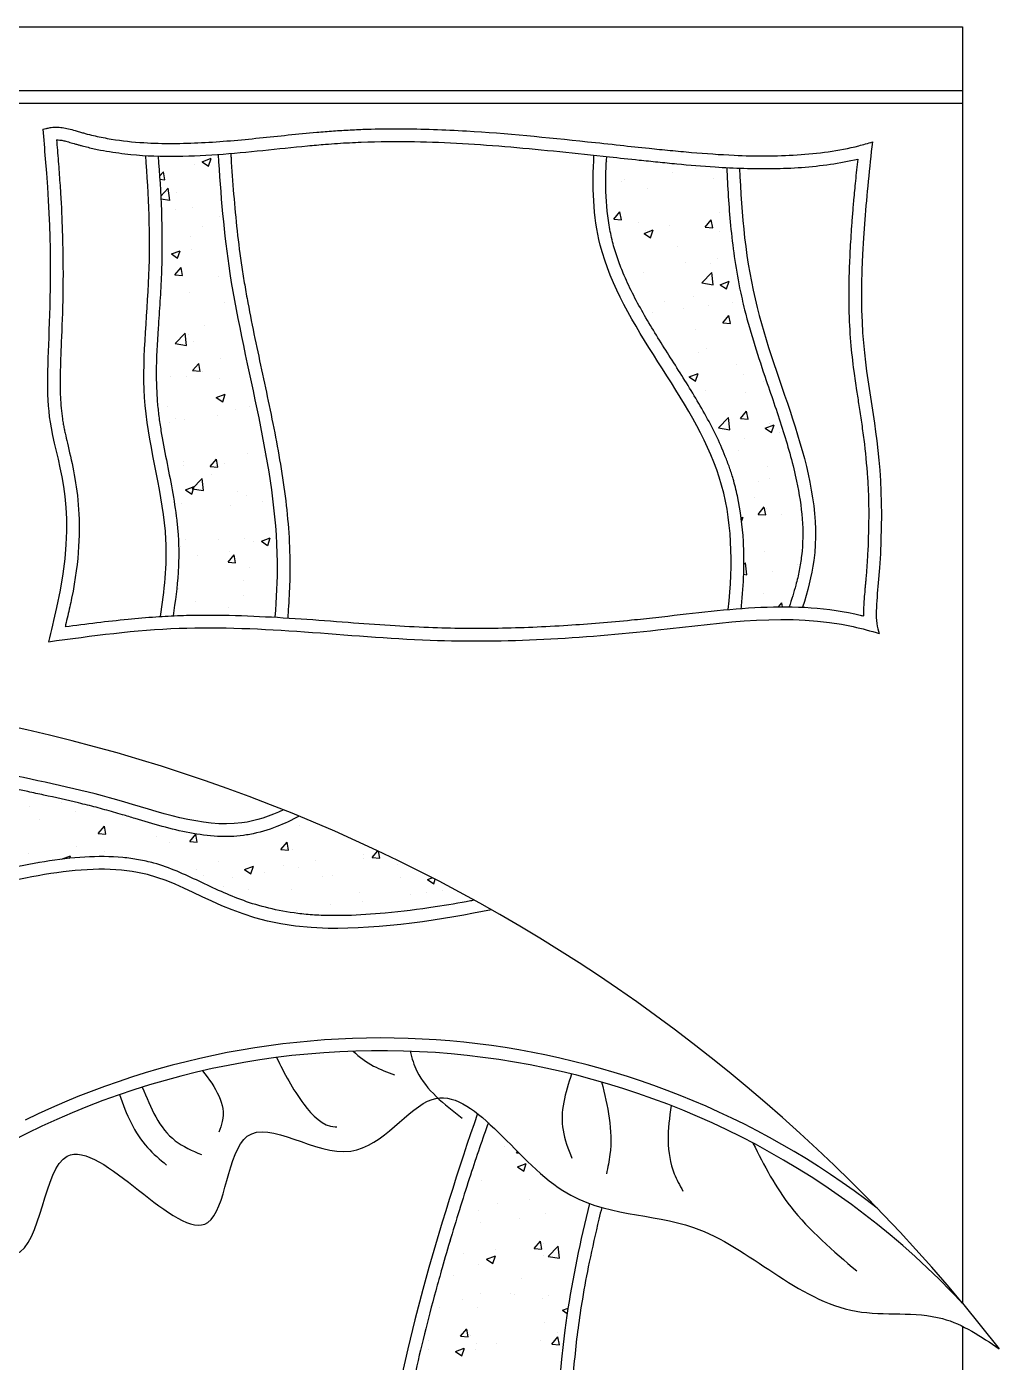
# Model space of a CAD drawing. Header units: inches. Extents: x 10.6 to 53.1, y 14.5 to 39.3.
# Drawn here: x 15.456 to 16.22, y 25.312 to 26.361 of the extents above; entities that cross this region are included whole.
import ezdxf

# ---------------------------------------------------------------- set-up
doc = ezdxf.new("R2010")
doc.units = ezdxf.units.IN
doc.header["$MEASUREMENT"] = 0
doc.layers.add('02', color=2, linetype='Continuous')

msp = doc.modelspace()

# ---------------------------------------------------------------- linework, layer by layer
at = {"layer": '02'}
for p, q in [((14.6914, 26.3608), (16.1914, 26.3608)), ((16.1914, 26.3608), (16.1914, 25.3583)), ((14.6914, 26.3108), (16.1914, 26.3108)), ((14.6914, 26.3008), (16.1914, 26.3008)), ((15.5942, 26.2548), (15.6012, 26.2575)), ((15.5992, 26.2514), (15.6012, 26.2574)), ((15.5607, 26.2433), (15.5637, 26.2469)), ((15.5648, 26.2406), (15.5637, 26.2469)), ((15.5879, 26.2523), (15.5879, 26.2523)), ((15.5942, 26.2548), (15.5992, 26.2514)), ((15.9128, 26.2552), (15.9128, 26.2552)), ((15.9662, 26.2529), (15.9662, 26.2529)), ((15.9817, 26.2495), (15.9817, 26.2495)), ((15.5608, 26.241), (15.5648, 26.2406)), ((15.9234, 26.2395), (15.9234, 26.2395)), ((15.9255, 26.2412), (15.9255, 26.2412)), ((15.9634, 26.2462), (15.9634, 26.2462)), ((15.9955, 26.2415), (15.9955, 26.2415)), ((15.5615, 26.2278), (15.5675, 26.2339)), ((15.5686, 26.2244), (15.5675, 26.2339)), ((15.5736, 26.2308), (15.5736, 26.2308)), ((15.9436, 26.234), (15.9436, 26.234)), ((15.5616, 26.2255), (15.5686, 26.2245)), ((15.5731, 26.2176), (15.5731, 26.2176)), ((15.5867, 26.219), (15.5867, 26.219)), ((15.9175, 26.2097), (15.9223, 26.2155)), ((15.9235, 26.2092), (15.9223, 26.2155)), ((15.6079, 26.2114), (15.6079, 26.2114)), ((15.9175, 26.2097), (15.9235, 26.2092)), ((15.937, 26.2067), (15.937, 26.2067)), ((15.9892, 26.2035), (15.994, 26.2092)), ((15.9952, 26.2029), (15.994, 26.2092)), ((15.9943, 26.2082), (15.9943, 26.2082)), ((16.0002, 26.215), (16.0002, 26.215)), ((15.5852, 26.1964), (15.5852, 26.1964)), ((15.5941, 26.2042), (15.5941, 26.2042)), ((15.9413, 26.1985), (15.9483, 26.2012)), ((15.9413, 26.1985), (15.9463, 26.1951)), ((15.9423, 26.2007), (15.9423, 26.2007)), ((15.9463, 26.1951), (15.9483, 26.2012)), ((15.9467, 26.2018), (15.9467, 26.2018)), ((15.9616, 26.2045), (15.9616, 26.2045)), ((15.9892, 26.2035), (15.9952, 26.2029)), ((16.0001, 26.1996), (16.0001, 26.1996)), ((15.5699, 26.1823), (15.5769, 26.1849)), ((15.5748, 26.1789), (15.5769, 26.1849)), ((15.5855, 26.1857), (15.5855, 26.1857)), ((15.9678, 26.1884), (15.9678, 26.1884)), ((15.5699, 26.1823), (15.5748, 26.1789)), ((15.5735, 26.1795), (15.5735, 26.1795)), ((15.9739, 26.1756), (15.9739, 26.1756)), ((15.9931, 26.1749), (15.9931, 26.1749)), ((15.9989, 26.1789), (15.9989, 26.1789)), ((15.5727, 26.1659), (15.5775, 26.1716)), ((15.5727, 26.1659), (15.5787, 26.1654)), ((15.5787, 26.1654), (15.5776, 26.1716)), ((15.6066, 26.1645), (15.6066, 26.1645)), ((15.9411, 26.1674), (15.9411, 26.1674)), ((15.9866, 26.1596), (15.9944, 26.1677)), ((15.9955, 26.1582), (15.9944, 26.1677)), ((15.5842, 26.1524), (15.5842, 26.1524)), ((15.9866, 26.1596), (15.9955, 26.1582)), ((16.001, 26.1582), (16.008, 26.1609)), ((16.001, 26.1582), (16.006, 26.1549)), ((16.006, 26.1549), (16.008, 26.1609)), ((16.0158, 26.1549), (16.0158, 26.1549)), ((15.6117, 26.1445), (15.6117, 26.1445)), ((15.9575, 26.1449), (15.9575, 26.1449)), ((15.9802, 26.1487), (15.9802, 26.1487)), ((16.0105, 26.1444), (16.0105, 26.1444)), ((15.9476, 26.1362), (15.9476, 26.1362)), ((15.9726, 26.1394), (15.9726, 26.1394)), ((15.9918, 26.1416), (15.9918, 26.1416)), ((16.0031, 26.1283), (16.0079, 26.134)), ((16.0091, 26.1277), (16.0079, 26.134)), ((15.5957, 26.1258), (15.5957, 26.1258)), ((15.6207, 26.1291), (15.6207, 26.1291)), ((15.9814, 26.1229), (15.9814, 26.1229)), ((16.0031, 26.1283), (16.0091, 26.1277)), ((15.5729, 26.1119), (15.5807, 26.12)), ((15.5729, 26.1119), (15.5818, 26.1105)), ((15.5819, 26.1105), (15.5807, 26.12)), ((15.583, 26.1192), (15.583, 26.1192)), ((15.5871, 26.1134), (15.5871, 26.1134)), ((15.6082, 26.1), (15.6082, 26.1)), ((15.9842, 26.105), (15.9842, 26.105)), ((15.9906, 26.1084), (15.9906, 26.1084)), ((15.5866, 26.0907), (15.5914, 26.0964)), ((15.5866, 26.0907), (15.5926, 26.0902)), ((15.5926, 26.0901), (15.5914, 26.0964)), ((15.5944, 26.0897), (15.5944, 26.0897)), ((16.0141, 26.0954), (16.0141, 26.0954)), ((15.5694, 26.0864), (15.5694, 26.0864)), ((15.5818, 26.0859), (15.5818, 26.0859)), ((15.6076, 26.0848), (15.6076, 26.0848)), ((15.9767, 26.0857), (15.9837, 26.0884)), ((15.9767, 26.0857), (15.9816, 26.0824)), ((15.9817, 26.0823), (15.9837, 26.0884)), ((15.9818, 26.0842), (15.9818, 26.0842)), ((16.0196, 26.0879), (16.0196, 26.0879)), ((16.0352, 26.0819), (16.0352, 26.0819)), ((15.6052, 26.0695), (15.6122, 26.0722)), ((15.6052, 26.0695), (15.6102, 26.0661)), ((15.6102, 26.0661), (15.6122, 26.0721)), ((15.9894, 26.0751), (15.9894, 26.0751)), ((16.021, 26.0739), (16.021, 26.0739)), ((15.5672, 26.0626), (15.5672, 26.0626)), ((15.6206, 26.0603), (15.6206, 26.0603)), ((15.6315, 26.0628), (15.6315, 26.0628)), ((16.017, 26.053), (16.0218, 26.0588)), ((16.023, 26.0525), (16.0218, 26.0588)), ((15.5681, 26.0502), (15.5681, 26.0502)), ((15.5732, 26.0528), (15.5732, 26.0528)), ((15.5806, 26.0526), (15.5806, 26.0526)), ((15.606, 26.0552), (15.606, 26.0552)), ((15.9998, 26.0457), (16.0076, 26.0538)), ((16.0087, 26.0443), (16.0076, 26.0538)), ((16.017, 26.053), (16.0229, 26.0525)), ((16.0364, 26.0454), (16.0434, 26.0481)), ((16.0395, 26.0488), (16.0395, 26.0488)), ((16.0413, 26.0421), (16.0434, 26.0481)), ((15.9998, 26.0457), (16.0087, 26.0443)), ((16.0198, 26.0377), (16.0198, 26.0377)), ((16.0364, 26.0454), (16.0413, 26.0421)), ((16.0476, 26.0423), (16.0476, 26.0423)), ((16.0155, 26.0282), (16.0155, 26.0282)), ((15.5794, 26.0193), (15.5794, 26.0193)), ((15.6005, 26.0155), (15.6053, 26.0212)), ((15.6065, 26.0149), (15.6053, 26.0212)), ((15.6114, 26.0178), (15.6114, 26.0178)), ((15.6299, 26.0257), (15.6299, 26.0257)), ((15.6429, 26.0241), (15.6429, 26.0241)), ((15.5797, 26.0158), (15.5797, 26.0158)), ((15.5862, 25.9979), (15.594, 26.006)), ((15.5951, 25.9965), (15.594, 26.006)), ((15.6005, 26.0155), (15.6065, 26.0149)), ((15.6011, 26.0092), (15.6011, 26.0092)), ((16.0383, 26.0155), (16.0383, 26.0155)), ((16.0395, 26.0063), (16.0395, 26.0063)), ((15.5809, 25.997), (15.5879, 25.9996)), ((15.5809, 25.997), (15.5859, 25.9936)), ((15.5859, 25.9936), (15.5879, 25.9996)), ((15.5862, 25.9979), (15.5951, 25.9965)), ((15.6222, 25.9958), (15.6222, 25.9958)), ((16.0313, 26.0033), (16.0313, 26.0033)), ((15.5782, 25.986), (15.5782, 25.986)), ((15.6165, 25.9846), (15.6165, 25.9846)), ((15.6287, 25.9924), (15.6287, 25.9924)), ((15.6416, 25.9879), (15.6416, 25.9879)), ((16.0281, 25.9912), (16.0281, 25.9912)), ((16.0176, 25.9751), (16.019, 25.9756)), ((16.0179, 25.9723), (16.019, 25.9756)), ((16.0308, 25.9778), (16.0357, 25.9836)), ((16.0308, 25.9778), (16.0368, 25.9773)), ((16.0368, 25.9773), (16.0357, 25.9835)), ((16.0371, 25.9822), (16.0371, 25.9822)), ((16.0492, 25.9778), (16.0492, 25.9778)), ((15.5812, 25.9584), (15.5812, 25.9584)), ((15.6073, 25.9582), (15.6073, 25.9582)), ((15.6275, 25.9591), (15.6275, 25.9591)), ((15.6346, 25.9561), (15.6346, 25.9561)), ((15.6406, 25.9567), (15.6476, 25.9594)), ((15.6406, 25.9567), (15.6455, 25.9533)), ((15.6456, 25.9533), (15.6476, 25.9594)), ((16.0193, 25.9613), (16.0193, 25.9613)), ((15.5769, 25.9527), (15.5769, 25.9527)), ((15.5902, 25.9452), (15.5902, 25.9452)), ((15.6144, 25.9402), (15.6192, 25.946)), ((15.6153, 25.9485), (15.6153, 25.9485)), ((15.6203, 25.9397), (15.6192, 25.946)), ((16.0359, 25.949), (16.0359, 25.949)), ((15.6144, 25.9402), (15.6203, 25.9397)), ((15.6312, 25.9362), (15.6312, 25.9362)), ((16.0197, 25.9385), (16.0209, 25.9398)), ((16.022, 25.9303), (16.0209, 25.9398)), ((16.0419, 25.9327), (16.0419, 25.9327)), ((16.0616, 25.9381), (16.0616, 25.9381)), ((15.6262, 25.9258), (15.6262, 25.9258)), ((16.0195, 25.9307), (16.022, 25.9303)), ((15.5757, 25.9194), (15.5757, 25.9194)), ((15.6268, 25.914), (15.6268, 25.914)), ((16.0347, 25.9157), (16.0347, 25.9157)), ((15.589, 25.909), (15.589, 25.909)), ((15.6151, 25.905), (15.6151, 25.905)), ((16.0469, 25.9052), (16.0495, 25.9083)), ((16.0501, 25.9052), (16.0495, 25.9083)), ((15.4587, 25.748), (15.4587, 25.748)), ((15.4837, 25.7513), (15.4837, 25.7513)), ((15.4942, 25.7446), (15.4942, 25.7446)), ((15.4664, 25.7384), (15.4664, 25.7384)), ((15.5125, 25.7271), (15.5173, 25.7329)), ((15.5185, 25.7266), (15.5174, 25.7329)), ((15.6709, 25.7336), (15.6709, 25.7336)), ((15.5125, 25.7271), (15.5185, 25.7266)), ((15.5585, 25.7251), (15.5585, 25.7251)), ((15.5843, 25.7209), (15.5891, 25.7266)), ((15.5902, 25.7203), (15.5891, 25.7266)), ((15.4574, 25.7118), (15.4574, 25.7118)), ((15.4953, 25.7168), (15.4953, 25.7168)), ((15.5171, 25.7126), (15.5171, 25.7126)), ((15.5684, 25.7197), (15.5684, 25.7197)), ((15.5843, 25.7209), (15.5902, 25.7203)), ((15.656, 25.7146), (15.6608, 25.7203)), ((15.656, 25.7146), (15.662, 25.7141)), ((15.662, 25.7141), (15.6608, 25.7203)), ((15.665, 25.7149), (15.665, 25.7149)), ((15.7277, 25.7083), (15.7321, 25.7135)), ((15.7337, 25.7078), (15.7327, 25.7133)), ((15.4652, 25.7051), (15.4652, 25.7051)), ((15.4836, 25.7069), (15.4906, 25.7096)), ((15.4836, 25.7069), (15.4836, 25.7069)), ((15.4899, 25.7076), (15.4906, 25.7096)), ((15.6067, 25.7049), (15.6067, 25.7049)), ((15.6273, 25.6989), (15.6343, 25.7016)), ((15.6323, 25.6955), (15.6343, 25.7016)), ((15.6582, 25.7023), (15.6582, 25.7023)), ((15.6832, 25.7056), (15.6832, 25.7056)), ((15.721, 25.7073), (15.721, 25.7073)), ((15.7211, 25.7106), (15.7211, 25.7106)), ((15.7277, 25.7083), (15.7337, 25.7078)), ((15.7473, 25.703), (15.7473, 25.703)), ((15.5898, 25.6989), (15.5898, 25.6989)), ((15.5951, 25.694), (15.5951, 25.694)), ((15.6177, 25.6928), (15.6177, 25.6928)), ((15.6273, 25.6989), (15.6322, 25.6955)), ((15.6431, 25.6967), (15.6431, 25.6967)), ((15.6697, 25.7003), (15.6697, 25.7003)), ((15.689, 25.693), (15.689, 25.693)), ((15.6965, 25.6944), (15.6965, 25.6944)), ((15.7499, 25.6922), (15.7499, 25.6922)), ((15.771, 25.6909), (15.7749, 25.6924)), ((15.771, 25.6909), (15.776, 25.6875)), ((15.776, 25.6875), (15.7772, 25.6912)), ((15.6108, 25.6855), (15.6108, 25.6855)), ((15.6306, 25.683), (15.6306, 25.683)), ((15.6642, 25.6832), (15.6642, 25.6832)), ((15.7176, 25.681), (15.7176, 25.681)), ((15.7703, 25.6804), (15.7703, 25.6804)), ((15.783, 25.6827), (15.783, 25.6827)), ((15.6948, 25.6711), (15.6948, 25.6711)), ((15.7198, 25.674), (15.7198, 25.674)), ((15.758, 25.6795), (15.758, 25.6795)), ((15.6685, 25.667), (15.6685, 25.667)), ((15.8149, 25.4882), (15.8149, 25.4882)), ((15.8313, 25.4815), (15.8313, 25.4815)), ((15.8411, 25.4764), (15.8418, 25.4773)), ((15.8411, 25.4764), (15.8429, 25.4762)), ((15.8417, 25.4653), (15.8487, 25.468)), ((15.8417, 25.4653), (15.8467, 25.462)), ((15.8467, 25.462), (15.8487, 25.468)), ((15.8137, 25.4549), (15.8137, 25.4549)), ((15.851, 25.4399), (15.851, 25.4399)), ((15.8114, 25.4307), (15.8114, 25.4307)), ((15.8259, 25.4366), (15.8259, 25.4366)), ((15.8639, 25.4287), (15.8639, 25.4287)), ((15.8125, 25.4216), (15.8125, 25.4216)), ((15.8432, 25.4247), (15.8432, 25.4247)), ((15.7892, 25.4069), (15.789, 25.4079)), ((15.7887, 25.407), (15.7892, 25.4069)), ((15.7996, 25.3971), (15.7996, 25.3971)), ((15.8247, 25.4004), (15.8247, 25.4004)), ((15.8549, 25.4012), (15.8598, 25.4069)), ((15.8549, 25.4012), (15.8609, 25.4006)), ((15.8609, 25.4006), (15.8598, 25.4069)), ((15.8625, 25.4054), (15.8625, 25.4054)), ((15.8659, 25.395), (15.8737, 25.4031)), ((15.8748, 25.3936), (15.8737, 25.4031)), ((15.8113, 25.3883), (15.8113, 25.3883)), ((15.8174, 25.3928), (15.8244, 25.3955)), ((15.8174, 25.3928), (15.8223, 25.3895)), ((15.8224, 25.3894), (15.8244, 25.3955)), ((15.8626, 25.3954), (15.8626, 25.3954)), ((15.8659, 25.395), (15.8748, 25.3936)), ((15.7919, 25.3796), (15.7919, 25.3796)), ((15.8453, 25.3774), (15.8453, 25.3774)), ((15.813, 25.3662), (15.813, 25.3662)), ((15.8362, 25.366), (15.8362, 25.366)), ((15.7807, 25.3551), (15.7807, 25.3551)), ((15.7984, 25.361), (15.7984, 25.361)), ((15.8101, 25.355), (15.8101, 25.355)), ((15.8391, 25.3651), (15.8391, 25.3651)), ((15.8614, 25.3621), (15.8614, 25.3621)), ((15.8664, 25.3639), (15.8664, 25.3639)), ((16.1914, 25.3583), (16.2203, 25.3223)), ((15.8771, 25.3526), (15.8815, 25.3543)), ((15.8771, 25.3526), (15.8808, 25.35)), ((15.7971, 25.3322), (15.8019, 25.338)), ((15.8031, 25.3317), (15.8019, 25.3379)), ((15.863, 25.3431), (15.863, 25.3431)), ((15.8731, 25.3348), (15.8731, 25.3348)), ((16.1914, 25.34), (16.1914, 24.3008)), ((15.772, 25.3288), (15.772, 25.3288)), ((15.7971, 25.3322), (15.8031, 25.3317)), ((15.8047, 25.3331), (15.8047, 25.3331)), ((15.8099, 25.3265), (15.8099, 25.3265)), ((15.8254, 25.3265), (15.8254, 25.3265)), ((15.8602, 25.3288), (15.8602, 25.3288)), ((15.8688, 25.3259), (15.8736, 25.3317)), ((15.8688, 25.3259), (15.8748, 25.3254)), ((15.8748, 25.3254), (15.8736, 25.3317)), ((15.7721, 25.3215), (15.7721, 25.3215)), ((15.793, 25.3203), (15.8, 25.323)), ((15.793, 25.3203), (15.798, 25.3169)), ((15.798, 25.3169), (15.8001, 25.323)), ((15.8089, 25.3218), (15.8089, 25.3218))]:
    msp.add_line(p, q, dxfattribs=at)
for centre, radius, start, end in [((15.1587, 24.4975), 1.3444, 39.8141, 89.7622), ((15.7342, 24.9301), 0.6364, 52.1891, 116.0118), ((15.7342, 24.9301), 0.6264, 43.1192, 117.5384)]:
    msp.add_arc(centre, radius, start, end, dxfattribs=at)
for points, knots in [([(15.4688, 26.2804), (15.4695, 26.2726), (15.482, 26.1353), (15.4573, 26.0657), (15.4988, 25.9761), (15.4752, 25.886), (15.4734, 25.8777)], [67.313299, 67.313299, 67.313299, 67.313299, 80.224053, 291.697946, 432.934353, 449.7441, 449.7441, 449.7441, 449.7441]), ([(15.4688, 26.2804), (15.4712, 26.2808), (15.4718, 26.2809), (15.4735, 26.2813), (15.4745, 26.2815), (15.4774, 26.2819), (15.479, 26.282), (15.4823, 26.2819), (15.4838, 26.2817), (15.4871, 26.2812), (15.4887, 26.2808), (15.4921, 26.2799), (15.4939, 26.2793), (15.4964, 26.2786), (15.497, 26.2784), (15.4987, 26.2779), (15.4997, 26.2776), (15.5018, 26.2771), (15.5028, 26.2768), (15.506, 26.276), (15.5081, 26.2755), (15.5143, 26.2741), (15.5185, 26.2733), (15.5312, 26.2712), (15.5397, 26.2703), (15.5633, 26.2688), (15.5785, 26.269), (15.6088, 26.2705), (15.624, 26.2719), (15.6542, 26.275), (15.6693, 26.2766), (15.6885, 26.2783), (15.6929, 26.2787), (15.7016, 26.2793), (15.706, 26.2795), (15.7148, 26.28), (15.7192, 26.2802), (15.7323, 26.2806), (15.741, 26.2807), (15.7671, 26.2806), (15.7844, 26.28), (15.8332, 26.2771), (15.8647, 26.2739), (15.9053, 26.2696), (15.9139, 26.2687), (15.9301, 26.2669), (15.9376, 26.2661), (15.9507, 26.2648), (15.9562, 26.2642), (15.9673, 26.2632), (15.9728, 26.2626), (15.9896, 26.2612), (16.0008, 26.2604), (16.0286, 26.2591), (16.0451, 26.2591), (16.0779, 26.2612), (16.0941, 26.2634), (16.1135, 26.2682), (16.1171, 26.2692), (16.1206, 26.2703)], [32.257813, 32.257813, 32.257813, 32.257813, 33.946054, 33.946054, 37.322537, 37.322537, 43.214815, 43.214815, 49.107094, 49.107094, 54.999372, 54.999372, 60.89165, 60.89165, 62.806559, 62.806559, 65.932794, 65.932794, 69.059029, 69.059029, 75.311498, 75.311498, 87.816437, 87.816437, 112.826315, 112.826315, 157.146476, 157.146476, 201.466637, 201.466637, 245.786797, 245.786797, 258.956737, 258.956737, 272.231912, 272.231912, 285.507087, 285.507087, 312.057437, 312.057437, 365.158138, 365.158138, 461.337177, 461.337177, 486.938452, 486.938452, 509.182596, 509.182596, 525.269587, 525.269587, 541.356579, 541.356579, 573.530561, 573.530561, 620.79122, 620.79122, 668.051879, 668.051879, 678.786831, 678.786831, 678.786831, 678.786831]), ([(15.4796, 26.272), (15.4799, 26.2693), (15.4801, 26.2666), (15.4806, 26.2609), (15.4808, 26.258), (15.4813, 26.2522), (15.4815, 26.2493), (15.4821, 26.2408), (15.4825, 26.2354), (15.4835, 26.2195), (15.4839, 26.2096), (15.4848, 26.1817), (15.4849, 26.1655), (15.4844, 26.1368), (15.4839, 26.1244), (15.483, 26.104), (15.4827, 26.0957), (15.4825, 26.0816), (15.4825, 26.0756), (15.483, 26.0641), (15.4835, 26.0585), (15.4845, 26.0515), (15.4848, 26.0501), (15.4852, 26.0475), (15.4854, 26.0463), (15.4859, 26.0439), (15.4862, 26.0427), (15.487, 26.039), (15.4876, 26.0364), (15.4897, 26.0271), (15.4915, 26.02), (15.4946, 26.004), (15.496, 25.9952), (15.4976, 25.9756), (15.4978, 25.9647), (15.4963, 25.9404), (15.4946, 25.927), (15.4911, 25.9097), (15.4906, 25.9074), (15.4896, 25.9028), (15.489, 25.9004), (15.4879, 25.8957), (15.4874, 25.8933), (15.4867, 25.8905), (15.4866, 25.89), (15.4864, 25.8896)], [72.472645, 72.472645, 72.472645, 72.472645, 76.891723, 76.891723, 81.859946, 81.859946, 86.828169, 86.828169, 96.764615, 96.764615, 116.637507, 116.637507, 156.383291, 156.383291, 196.129076, 196.129076, 228.867083, 228.867083, 255.936149, 255.936149, 283.005215, 283.005215, 289.804008, 289.804008, 295.516378, 295.516378, 301.228748, 301.228748, 312.653489, 312.653489, 341.228353, 341.228353, 369.803217, 369.803217, 398.378082, 398.378082, 426.952946, 426.952946, 431.249689, 431.249689, 435.522333, 435.522333, 439.794976, 439.794976, 440.66714, 440.66714, 440.66714, 440.66714]), ([(15.4796, 26.272), (15.4805, 26.272), (15.4814, 26.2719), (15.4832, 26.2717), (15.4842, 26.2715), (15.4865, 26.271), (15.4877, 26.2707), (15.4904, 26.2699), (15.4919, 26.2695), (15.4939, 26.2689), (15.4944, 26.2688), (15.4957, 26.2684), (15.4965, 26.2682), (15.4981, 26.2677), (15.4989, 26.2675), (15.5013, 26.2669), (15.5029, 26.2665), (15.5077, 26.2653), (15.5109, 26.2646), (15.5206, 26.2627), (15.527, 26.2618), (15.5456, 26.2596), (15.5578, 26.2591), (15.582, 26.2591), (15.5941, 26.2596), (15.6181, 26.2613), (15.63, 26.2625), (15.6536, 26.2649), (15.6653, 26.2661), (15.6816, 26.2677), (15.6863, 26.2681), (15.6942, 26.2687), (15.6973, 26.269), (15.7067, 26.2696), (15.7129, 26.2699), (15.733, 26.2707), (15.7469, 26.2708), (15.786, 26.2701), (15.8111, 26.2685), (15.862, 26.2642), (15.8878, 26.2614), (15.9217, 26.2578), (15.9295, 26.2569), (15.9423, 26.2556), (15.9472, 26.2551), (15.957, 26.2541), (15.9619, 26.2536), (15.9769, 26.2522), (15.9869, 26.2514), (16.0121, 26.2497), (16.0272, 26.2492), (16.0575, 26.2496), (16.0726, 26.2506), (16.0948, 26.2539), (16.102, 26.2552), (16.1091, 26.2569)], [41.941814, 41.941814, 41.941814, 41.941814, 46.697545, 46.697545, 51.614018, 51.614018, 56.53049, 56.53049, 61.446962, 61.446962, 62.84802, 62.84802, 65.137404, 65.137404, 67.426788, 67.426788, 72.005555, 72.005555, 81.163091, 81.163091, 99.478161, 99.478161, 134.013668, 134.013668, 168.549174, 168.549174, 203.084681, 203.084681, 237.620187, 237.620187, 251.9495, 251.9495, 261.499842, 261.499842, 280.600528, 280.600528, 323.522594, 323.522594, 401.502844, 401.502844, 479.483095, 479.483095, 502.559348, 502.559348, 516.88748, 516.88748, 531.215611, 531.215611, 559.871874, 559.871874, 602.283203, 602.283203, 644.694532, 644.694532, 664.948043, 664.948043, 664.948043, 664.948043]), ([(16.1206, 26.2703), (16.1183, 26.2504), (16.107, 26.1383), (16.1201, 26.0704), (16.1321, 25.9783), (16.122, 25.893), (16.126, 25.8843)], [76.793396, 76.793396, 76.793396, 76.793396, 112.502667, 258.99769, 397.966469, 430.469734, 430.469734, 430.469734, 430.469734]), ([(15.5495, 26.2597), (15.5519, 26.2284), (15.5549, 26.1629), (15.5413, 26.0615), (15.5701, 25.9732), (15.5643, 25.9177), (15.561, 25.8975)], [54.412142, 54.412142, 54.412142, 54.412142, 148.506547, 250.891093, 357.457545, 418.385568, 418.385568, 418.385568, 418.385568]), ([(15.5595, 26.2592), (15.5606, 26.2449), (15.5615, 26.2306), (15.5623, 26.2098), (15.5624, 26.2034), (15.5625, 26.1917), (15.5625, 26.1863), (15.5624, 26.1761), (15.5623, 26.1713), (15.5619, 26.1629), (15.5618, 26.1594), (15.5614, 26.1522), (15.5612, 26.1487), (15.5605, 26.138), (15.56, 26.131), (15.5587, 26.1122), (15.5581, 26.1006), (15.558, 26.085), (15.5581, 26.081), (15.5584, 26.0734), (15.5586, 26.0697), (15.559, 26.0642), (15.5592, 26.0623), (15.5596, 26.0586), (15.5598, 26.0567), (15.5605, 26.0511), (15.5611, 26.0473), (15.563, 26.0359), (15.5644, 26.0283), (15.5675, 26.0128), (15.5691, 26.005), (15.5719, 25.9893), (15.5732, 25.9813), (15.5745, 25.9697), (15.5749, 25.9661), (15.5753, 25.9599), (15.5755, 25.9574), (15.5756, 25.9523), (15.5757, 25.9498), (15.5757, 25.9422), (15.5755, 25.9372), (15.5745, 25.9207), (15.573, 25.9094), (15.5712, 25.8981)], [55.609924, 55.609924, 55.609924, 55.609924, 98.304227, 98.304227, 117.197578, 117.197578, 133.060792, 133.060792, 147.231434, 147.231434, 157.77919, 157.77919, 168.326946, 168.326946, 189.422457, 189.422457, 224.962292, 224.962292, 237.394278, 237.394278, 248.885284, 248.885284, 254.776388, 254.776388, 260.667492, 260.667492, 272.449699, 272.449699, 296.014115, 296.014115, 319.57853, 319.57853, 343.142945, 343.142945, 353.658894, 353.658894, 360.960048, 360.960048, 368.261203, 368.261203, 382.863512, 382.863512, 416.225728, 416.225728, 416.225728, 416.225728]), ([(15.6066, 26.2605), (15.6085, 26.2293), (15.6175, 26.1217), (15.6568, 26.0022), (15.6524, 25.9115), (15.6513, 25.897)], [50.507201, 50.507201, 50.507201, 50.507201, 144.360664, 374.306362, 417.645777, 417.645777, 417.645777, 417.645777]), ([(15.6166, 26.2613), (15.6166, 26.2602), (15.6167, 26.2591), (15.6174, 26.2484), (15.618, 26.2388), (15.6204, 26.21), (15.6224, 26.1909), (15.626, 26.1672), (15.6267, 26.1626), (15.6283, 26.1533), (15.6291, 26.1486), (15.6317, 26.1347), (15.6336, 26.1253), (15.6394, 26.0973), (15.6436, 26.0785), (15.6514, 26.0408), (15.655, 26.0219), (15.6606, 25.9837), (15.6625, 25.9645), (15.663, 25.9413), (15.663, 25.9376), (15.663, 25.9301), (15.6629, 25.9263), (15.6625, 25.9151), (15.6621, 25.9076), (15.6615, 25.8989), (15.6614, 25.8977), (15.6613, 25.8964)], [50.330297, 50.330297, 50.330297, 50.330297, 53.578094, 53.578094, 82.723857, 82.723857, 141.015384, 141.015384, 155.301823, 155.301823, 169.588261, 169.588261, 198.161139, 198.161139, 255.306894, 255.306894, 312.45265, 312.45265, 369.598405, 369.598405, 380.643183, 380.643183, 391.687962, 391.687962, 413.777519, 413.777519, 417.449494, 417.449494, 417.449494, 417.449494]), ([(16.0074, 25.9031), (16.0113, 25.9391), (16.0098, 26.0416), (15.9031, 26.1442), (15.9004, 26.2356), (15.9019, 26.2599)], [83.542519, 83.542519, 83.542519, 83.542519, 189.995901, 395.00569, 466.872827, 466.872827, 466.872827, 466.872827]), ([(16.0176, 25.9039), (16.0177, 25.9046), (16.0177, 25.9053), (16.0195, 25.923), (16.0202, 25.9399), (16.0186, 25.9686), (16.0171, 25.9805), (16.0136, 25.9968), (16.0125, 26.0013), (16.0103, 26.0087), (16.0094, 26.0117), (16.0073, 26.0175), (16.0062, 26.0204), (16.0028, 26.029), (16.0003, 26.0347), (15.9921, 26.0514), (15.9859, 26.0623), (15.973, 26.0837), (15.9662, 26.0942), (15.9529, 26.1152), (15.9464, 26.1256), (15.9346, 26.1464), (15.9292, 26.1568), (15.9232, 26.1712), (15.9217, 26.1752), (15.9188, 26.1834), (15.9176, 26.1877), (15.9154, 26.1962), (15.9145, 26.2005), (15.9122, 26.2147), (15.9114, 26.2248), (15.9111, 26.2429), (15.9114, 26.2508), (15.9119, 26.2588)], [85.370989, 85.370989, 85.370989, 85.370989, 87.335215, 87.335215, 136.63371, 136.63371, 172.061853, 172.061853, 185.715971, 185.715971, 194.755788, 194.755788, 203.795606, 203.795606, 221.87524, 221.87524, 258.142927, 258.142927, 294.410613, 294.410613, 330.6783, 330.6783, 366.945986, 366.945986, 380.641987, 380.641987, 395.117948, 395.117948, 409.593909, 409.593909, 442.036236, 442.036236, 466.423427, 466.423427, 466.423427, 466.423427]), ([(16.0062, 26.2502), (16.0068, 26.235), (16.0077, 26.2199), (16.0108, 26.1884), (16.013, 26.1721), (16.0175, 26.15), (16.0188, 26.1442), (16.0226, 26.1291), (16.0253, 26.1198), (16.031, 26.1013), (16.0341, 26.0921), (16.0418, 26.0695), (16.0464, 26.0562), (16.0547, 26.0298), (16.0584, 26.0167), (16.0632, 25.9939), (16.0647, 25.984), (16.0662, 25.9645), (16.0661, 25.9548), (16.0647, 25.9434), (16.0645, 25.9415), (16.0639, 25.9376), (16.0635, 25.9357), (16.0624, 25.9299), (16.0615, 25.9261), (16.0589, 25.9166), (16.0572, 25.9109), (16.0552, 25.9052)], [57.555411, 57.555411, 57.555411, 57.555411, 102.518454, 102.518454, 150.815197, 150.815197, 167.797402, 167.797402, 195.495449, 195.495449, 223.193496, 223.193496, 264.300045, 264.300045, 305.406593, 305.406593, 337.3896, 337.3896, 369.372607, 369.372607, 375.766089, 375.766089, 382.159571, 382.159571, 394.946535, 394.946535, 413.408078, 413.408078, 413.408078, 413.408078]), ([(16.0163, 26.2497), (16.0176, 26.2131), (16.0272, 26.109), (16.0901, 25.9943), (16.0697, 25.9171), (16.0657, 25.9049)], [58.375403, 58.375403, 58.375403, 58.375403, 168.2588, 371.937385, 410.375676, 410.375676, 410.375676, 410.375676]), ([(16.1091, 26.2569), (16.1084, 26.2512), (16.1078, 26.2454), (16.1068, 26.2347), (16.1063, 26.2298), (16.1055, 26.221), (16.1052, 26.2172), (16.1046, 26.2096), (16.1043, 26.2059), (16.1038, 26.1988), (16.1036, 26.1953), (16.103, 26.1851), (16.1027, 26.1788), (16.102, 26.1606), (16.1019, 26.1498), (16.1023, 26.1302), (16.1028, 26.1214), (16.1041, 26.1051), (16.105, 26.0975), (16.1066, 26.0852), (16.1074, 26.0801), (16.1087, 26.0712), (16.1094, 26.0673), (16.1107, 26.059), (16.1113, 26.0547), (16.1126, 26.0457), (16.1133, 26.0412), (16.115, 26.027), (16.116, 26.0171), (16.1172, 25.9997), (16.1175, 25.9927), (16.1177, 25.9814), (16.1177, 25.9773), (16.1176, 25.9647), (16.1173, 25.9558), (16.1167, 25.9436), (16.1165, 25.9408), (16.1161, 25.9354), (16.1159, 25.9327), (16.1156, 25.9286), (16.1155, 25.9272), (16.1152, 25.9245), (16.1151, 25.9234), (16.1149, 25.921), (16.1148, 25.9198), (16.1145, 25.9162), (16.1143, 25.9138), (16.1139, 25.9083), (16.1137, 25.9053), (16.1136, 25.9009), (16.1136, 25.8995), (16.1136, 25.898)], [85.30754, 85.30754, 85.30754, 85.30754, 95.139032, 95.139032, 103.603518, 103.603518, 110.490438, 110.490438, 117.367885, 117.367885, 124.245331, 124.245331, 138.000225, 138.000225, 165.510012, 165.510012, 193.0198, 193.0198, 220.529587, 220.529587, 240.561827, 240.561827, 256.35438, 256.35438, 273.688302, 273.688302, 291.022223, 291.022223, 325.690067, 325.690067, 347.002254, 347.002254, 358.499456, 358.499456, 381.493858, 381.493858, 388.079584, 388.079584, 394.136235, 394.136235, 397.41143, 397.41143, 399.974628, 399.974628, 402.537827, 402.537827, 407.664224, 407.664224, 413.96097, 413.96097, 417.105395, 417.105395, 417.105395, 417.105395]), ([(15.4734, 25.8777), (15.5075, 25.8825), (15.6071, 25.8957), (15.7674, 25.873), (15.9428, 25.8833), (16.063, 25.9019), (16.1192, 25.8862), (16.126, 25.8843)], [8.965656, 8.965656, 8.965656, 8.965656, 112.186298, 309.680748, 488.598115, 642.205948, 663.316791, 663.316791, 663.316791, 663.316791]), ([(15.4864, 25.8896), (15.4947, 25.8907), (15.503, 25.8918), (15.5195, 25.8938), (15.5277, 25.8947), (15.5431, 25.8962), (15.5504, 25.8968), (15.5642, 25.8978), (15.5706, 25.8981), (15.5834, 25.8986), (15.5898, 25.8987), (15.609, 25.8988), (15.6218, 25.8984), (15.6594, 25.8968), (15.6842, 25.8949), (15.7198, 25.8922), (15.7308, 25.8914), (15.7519, 25.89), (15.762, 25.8895), (15.7811, 25.8887), (15.7902, 25.8885), (15.8084, 25.8883), (15.8175, 25.8884), (15.8448, 25.8888), (15.863, 25.8896), (15.8896, 25.8913), (15.8979, 25.8919), (15.9145, 25.8933), (15.9229, 25.894), (15.9376, 25.8955), (15.944, 25.8961), (15.9631, 25.8983), (15.976, 25.8998), (16.002, 25.9026), (16.0151, 25.9039), (16.0412, 25.9053), (16.0544, 25.9055), (16.0806, 25.9041), (16.0937, 25.9025), (16.1082, 25.8993), (16.1096, 25.899), (16.1119, 25.8984), (16.1128, 25.8982), (16.1136, 25.898)], [23.495989, 23.495989, 23.495989, 23.495989, 48.439826, 48.439826, 72.842827, 72.842827, 94.551837, 94.551837, 113.522881, 113.522881, 132.493925, 132.493925, 170.436014, 170.436014, 244.331832, 244.331832, 277.522535, 277.522535, 308.038452, 308.038452, 335.704192, 335.704192, 363.369931, 363.369931, 418.70141, 418.70141, 443.7823, 443.7823, 468.882143, 468.882143, 488.024213, 488.024213, 526.308353, 526.308353, 564.592493, 564.592493, 602.876633, 602.876633, 641.160773, 641.160773, 645.437618, 645.437618, 647.957627, 647.957627, 647.957627, 647.957627]), ([(15.6581, 25.7458), (15.6474, 25.7406), (15.6062, 25.7268), (15.5281, 25.7562), (15.449, 25.7715), (15.3786, 25.788), (15.3429, 25.774), (15.3254, 25.7649)], [66.402576, 66.402576, 66.402576, 66.402576, 102.483671, 202.117632, 294.986957, 352.761088, 410.383144, 410.383144, 410.383144, 410.383144]), ([(15.6703, 25.7408), (15.6646, 25.7377), (15.6587, 25.7349), (15.6458, 25.7298), (15.6387, 25.7277), (15.6298, 25.7261), (15.6281, 25.7258), (15.6231, 25.7251), (15.6197, 25.7249), (15.613, 25.7247), (15.6096, 25.7247), (15.5989, 25.7253), (15.5916, 25.7263), (15.577, 25.729), (15.5698, 25.7308), (15.5555, 25.7347), (15.5484, 25.7368), (15.5381, 25.7399), (15.5348, 25.7409), (15.5291, 25.7426), (15.5268, 25.7433), (15.5199, 25.7452), (15.5153, 25.7465), (15.5062, 25.7489), (15.5016, 25.75), (15.4879, 25.7533), (15.4788, 25.7553), (15.4655, 25.7582), (15.4614, 25.7591), (15.4536, 25.7608), (15.45, 25.7615), (15.4432, 25.763), (15.4401, 25.7637), (15.4349, 25.7648), (15.4328, 25.7653), (15.4286, 25.7662), (15.4266, 25.7666), (15.4204, 25.768), (15.4163, 25.7688), (15.4064, 25.7706), (15.4006, 25.7715), (15.3924, 25.7722), (15.3898, 25.7723), (15.3855, 25.7724), (15.3837, 25.7724), (15.3806, 25.7722), (15.3792, 25.7722), (15.3765, 25.7719), (15.3752, 25.7718), (15.3712, 25.7712), (15.3685, 25.7707), (15.36, 25.7687), (15.3542, 25.7668), (15.3434, 25.7625), (15.3384, 25.7603), (15.3335, 25.7578)], [57.944906, 57.944906, 57.944906, 57.944906, 76.550091, 76.550091, 97.617166, 97.617166, 102.426786, 102.426786, 112.046026, 112.046026, 121.665267, 121.665267, 142.721052, 142.721052, 163.776837, 163.776837, 184.832622, 184.832622, 194.838405, 194.838405, 201.982164, 201.982164, 216.26968, 216.26968, 230.557197, 230.557197, 259.132231, 259.132231, 271.888335, 271.888335, 283.065196, 283.065196, 292.575741, 292.575741, 298.85153, 298.85153, 305.127319, 305.127319, 317.678897, 317.678897, 336.049559, 336.049559, 344.555026, 344.555026, 350.620086, 350.620086, 355.283635, 355.283635, 359.947185, 359.947185, 369.274284, 369.274284, 389.470995, 389.470995, 406.476467, 406.476467, 406.476467, 406.476467]), ([(15.808, 25.6748), (15.807, 25.6746), (15.8059, 25.6744), (15.7962, 25.6725), (15.7868, 25.6709), (15.7643, 25.6675), (15.751, 25.6658), (15.7275, 25.6637), (15.7174, 25.663), (15.7039, 25.6626), (15.7002, 25.6626), (15.6916, 25.6626), (15.6869, 25.6628), (15.6778, 25.6634), (15.6735, 25.6638), (15.661, 25.6653), (15.6534, 25.6668), (15.6393, 25.6702), (15.6328, 25.6722), (15.6206, 25.6766), (15.6148, 25.679), (15.6032, 25.6841), (15.5975, 25.6869), (15.5859, 25.6923), (15.5802, 25.695), (15.5685, 25.6999), (15.5624, 25.7021), (15.5541, 25.7044), (15.5522, 25.7049), (15.5482, 25.7058), (15.5462, 25.7062), (15.5401, 25.7073), (15.536, 25.7079), (15.5222, 25.7091), (15.5121, 25.7092), (15.4916, 25.708), (15.481, 25.7067), (15.4595, 25.7032), (15.4485, 25.701), (15.4227, 25.695), (15.4077, 25.691), (15.3927, 25.6868)], [85.919693, 85.919693, 85.919693, 85.919693, 88.057533, 88.057533, 105.982311, 105.982311, 129.509241, 129.509241, 148.111738, 148.111738, 155.525357, 155.525357, 165.673264, 165.673264, 175.821172, 175.821172, 196.116986, 196.116986, 216.412801, 216.412801, 236.708615, 236.708615, 258.820867, 258.820867, 280.933118, 280.933118, 303.045369, 303.045369, 309.766197, 309.766197, 316.487026, 316.487026, 329.928682, 329.928682, 361.231451, 361.231451, 392.534219, 392.534219, 423.836988, 423.836988, 465.498071, 465.498071, 465.498071, 465.498071]), ([(15.8213, 25.6673), (15.7857, 25.6596), (15.6351, 25.6375), (15.5604, 25.7171), (15.4545, 25.6936), (15.3981, 25.6779)], [77.712234, 77.712234, 77.712234, 77.712234, 157.877337, 305.715317, 462.991692, 462.991692, 462.991692, 462.991692]), ([(15.7127, 25.5562), (15.7176, 25.5516), (15.7275, 25.544), (15.7395, 25.5397), (15.7451, 25.5377)], [26.28338, 26.28338, 26.28338, 26.28338, 46.372141, 64.122854, 64.122854, 64.122854, 64.122854]), ([(15.7576, 25.5561), (15.7588, 25.5506), (15.7654, 25.5292), (15.7842, 25.5145), (15.7984, 25.5036)], [15.577279, 15.577279, 15.577279, 15.577279, 32.433866, 83.598595, 83.598595, 83.598595, 83.598595]), ([(15.6526, 25.5512), (15.6583, 25.5389), (15.6698, 25.5176), (15.689, 25.4966), (15.6996, 25.4967), (15.7, 25.4967)], [26.07002, 26.07002, 26.07002, 26.07002, 67.754769, 98.067279, 99.432884, 99.432884, 99.432884, 99.432884]), ([(15.5944, 25.5408), (15.6046, 25.5277), (15.6147, 25.512), (15.6082, 25.4954), (15.6072, 25.4926)], [8.757986, 8.757986, 8.757986, 8.757986, 52.516215, 61.146336, 61.146336, 61.146336, 61.146336]), ([(15.8843, 25.5383), (15.8791, 25.5234), (15.8732, 25.501), (15.8816, 25.4794), (15.8844, 25.4722)], [11.732405, 11.732405, 11.732405, 11.732405, 56.998399, 79.872133, 79.872133, 79.872133, 79.872133]), ([(15.9078, 25.532), (15.9129, 25.513), (15.9178, 25.4889), (15.9128, 25.4649), (15.9117, 25.4599)], [15.32637, 15.32637, 15.32637, 15.32637, 73.135258, 88.390434, 88.390434, 88.390434, 88.390434]), ([(15.5291, 25.5221), (15.5345, 25.5067), (15.5433, 25.4856), (15.5609, 25.4711), (15.5662, 25.4667)], [11.764796, 11.764796, 11.764796, 11.764796, 59.201491, 79.494855, 79.494855, 79.494855, 79.494855]), ([(15.9625, 25.5135), (15.9596, 25.4948), (15.958, 25.4712), (15.9693, 25.4508), (15.9718, 25.4463)], [14.052785, 14.052785, 14.052785, 14.052785, 68.221383, 83.478803, 83.478803, 83.478803, 83.478803]), ([(15.8104, 25.5071), (15.7959, 25.4656), (15.688, 25.1219), (15.7837, 24.9818), (15.8415, 24.6055), (15.7396, 24.4301), (15.6895, 24.3126), (15.7049, 24.2608)], [109.912983, 109.912983, 109.912983, 109.912983, 192.599717, 665.575466, 1015.205585, 1136.271964, 1307.547569, 1307.547569, 1307.547569, 1307.547569]), ([(15.8189, 25.4999), (15.8144, 25.4873), (15.8096, 25.4734), (15.7997, 25.443), (15.7945, 25.4263), (15.7871, 25.4016), (15.7848, 25.3937), (15.7809, 25.3799), (15.7792, 25.3739), (15.7744, 25.3563), (15.7714, 25.345), (15.7631, 25.3113), (15.7585, 25.2902), (15.7491, 25.2404), (15.7455, 25.2135), (15.7416, 25.1645), (15.7414, 25.1423), (15.7434, 25.1013), (15.7457, 25.0824), (15.7521, 25.0463), (15.7562, 25.029), (15.7656, 24.9947), (15.7709, 24.9776), (15.7818, 24.942), (15.7875, 24.9236), (15.7984, 24.8841), (15.8037, 24.8629), (15.813, 24.8188), (15.8171, 24.7958), (15.8241, 24.7441), (15.8266, 24.7152), (15.8275, 24.6578), (15.8259, 24.6292), (15.8204, 24.5937), (15.8189, 24.5859), (15.8157, 24.5713), (15.8141, 24.5646), (15.8107, 24.5528), (15.8092, 24.5477), (15.8058, 24.5377), (15.804, 24.5328), (15.7982, 24.5182), (15.794, 24.5087), (15.785, 24.4897), (15.7802, 24.4803), (15.7703, 24.4611), (15.7652, 24.4514), (15.7579, 24.4369), (15.7556, 24.4324), (15.7511, 24.4234), (15.7489, 24.4187), (15.7422, 24.4048), (15.7379, 24.3952), (15.7289, 24.3736), (15.7243, 24.3616), (15.717, 24.3377), (15.7141, 24.3259), (15.7112, 24.3065), (15.7106, 24.2987), (15.7107, 24.2837), (15.7114, 24.2765), (15.7136, 24.2667), (15.7144, 24.2637), (15.7154, 24.2608)], [110.509092, 110.509092, 110.509092, 110.509092, 137.533291, 137.533291, 166.921207, 166.921207, 180.883151, 180.883151, 191.58126, 191.58126, 212.977476, 212.977476, 257.244893, 257.244893, 324.383065, 324.383065, 391.521238, 391.521238, 458.65941, 458.65941, 525.797582, 525.797582, 592.935754, 592.935754, 660.073926, 660.073926, 727.212098, 727.212098, 794.35027, 794.35027, 875.413517, 875.413517, 956.476764, 956.476764, 979.950054, 979.950054, 1000.463005, 1000.463005, 1016.35049, 1016.35049, 1032.237976, 1032.237976, 1064.012948, 1064.012948, 1095.78792, 1095.78792, 1127.562891, 1127.562891, 1141.39021, 1141.39021, 1155.217528, 1155.217528, 1182.872164, 1182.872164, 1217.229715, 1217.229715, 1251.587265, 1251.587265, 1275.866997, 1275.866997, 1300.14673, 1300.14673, 1311.111328, 1311.111328, 1311.111328, 1311.111328]), ([(16.0268, 25.484), (16.0354, 25.4663), (16.0561, 25.4279), (16.0897, 25.3993), (16.1083, 25.3835)], [19.874735, 19.874735, 19.874735, 19.874735, 78.206378, 150.604744, 150.604744, 150.604744, 150.604744]), ([(15.8984, 25.4365), (15.8911, 25.4073), (15.8594, 25.2577), (15.8892, 25.0009), (15.9512, 24.6988), (15.9175, 24.4628), (15.8406, 24.3316), (15.8367, 24.273), (15.8368, 24.2608)], [121.656015, 121.656015, 121.656015, 121.656015, 211.84215, 582.150827, 879.114136, 1136.460293, 1279.594998, 1316.720931, 1316.720931, 1316.720931, 1316.720931]), ([(15.908, 25.4334), (15.9072, 25.4304), (15.9065, 25.4273), (15.903, 25.413), (15.9005, 25.4017), (15.8962, 25.3808), (15.8944, 25.3711), (15.8915, 25.3539), (15.8904, 25.3463), (15.8883, 25.3311), (15.8875, 25.3235), (15.8852, 25.3006), (15.8841, 25.2853), (15.8822, 25.2391), (15.8826, 25.2081), (15.887, 25.1251), (15.8933, 25.0728), (15.9032, 25.0077), (15.9053, 24.9946), (15.9117, 24.9555), (15.9162, 24.9295), (15.9251, 24.8775), (15.9293, 24.8515), (15.9357, 24.8072), (15.938, 24.7889), (15.9415, 24.7558), (15.9428, 24.7411), (15.9446, 24.7136), (15.9451, 24.7009), (15.9459, 24.6626), (15.9452, 24.6369), (15.9411, 24.5856), (15.9377, 24.5599), (15.931, 24.5264), (15.9292, 24.5182), (15.9233, 24.4938), (15.9186, 24.4777), (15.9101, 24.4522), (15.9066, 24.4428), (15.9011, 24.4291), (15.8994, 24.4248), (15.8957, 24.4162), (15.8938, 24.412), (15.8881, 24.3993), (15.8842, 24.391), (15.8749, 24.3708), (15.8696, 24.359), (15.8602, 24.3356), (15.8561, 24.3239), (15.8518, 24.3078), (15.8508, 24.3033), (15.8495, 24.2963), (15.8491, 24.2938), (15.8484, 24.2888), (15.8481, 24.2862), (15.8473, 24.2786), (15.847, 24.2735), (15.8468, 24.2659), (15.8467, 24.2633), (15.8468, 24.2608)], [122.31771, 122.31771, 122.31771, 122.31771, 131.778719, 131.778719, 166.987569, 166.987569, 196.909747, 196.909747, 220.380349, 220.380349, 243.85095, 243.85095, 290.792152, 290.792152, 384.674557, 384.674557, 541.409052, 541.409052, 580.730572, 580.730572, 659.37361, 659.37361, 738.016648, 738.016648, 793.129333, 793.129333, 837.254599, 837.254599, 875.171942, 875.171942, 951.006629, 951.006629, 1026.841316, 1026.841316, 1051.331143, 1051.331143, 1100.310796, 1100.310796, 1129.484876, 1129.484876, 1142.954074, 1142.954074, 1156.423272, 1156.423272, 1183.361668, 1183.361668, 1222.09554, 1222.09554, 1260.829413, 1260.829413, 1275.791179, 1275.791179, 1284.035266, 1284.035266, 1292.279353, 1292.279353, 1308.767528, 1308.767528, 1316.770473, 1316.770473, 1316.770473, 1316.770473])]:
    msp.add_open_spline(points, degree=3, knots=knots, dxfattribs=at)
for points in [[(14.6914, 25.8319), (14.725, 25.8144), (14.7831, 25.8279), (14.847, 25.8086), (14.909, 25.8299), (14.9768, 25.8028), (15.062, 25.8318), (15.1066, 25.8067), (15.1589, 25.8086), (15.2053, 25.8144), (15.1995, 25.7176), (15.2983, 25.6789), (15.2925, 25.588), (15.37, 25.5512), (15.3971, 25.4293), (15.4474, 25.3964), (15.4881, 25.4738), (15.5985, 25.4216), (15.6295, 25.4893), (15.7108, 25.4777), (15.7748, 25.5183), (15.8774, 25.4467), (15.9801, 25.4177), (16.1079, 25.3519), (16.1757, 25.3461), (16.2203, 25.3223)], [(15.547, 25.528), (15.573, 25.4858), (15.5935, 25.4749)]]:
    msp.add_spline(points, degree=3, dxfattribs=at)

doc.saveas('drawing.dxf')
